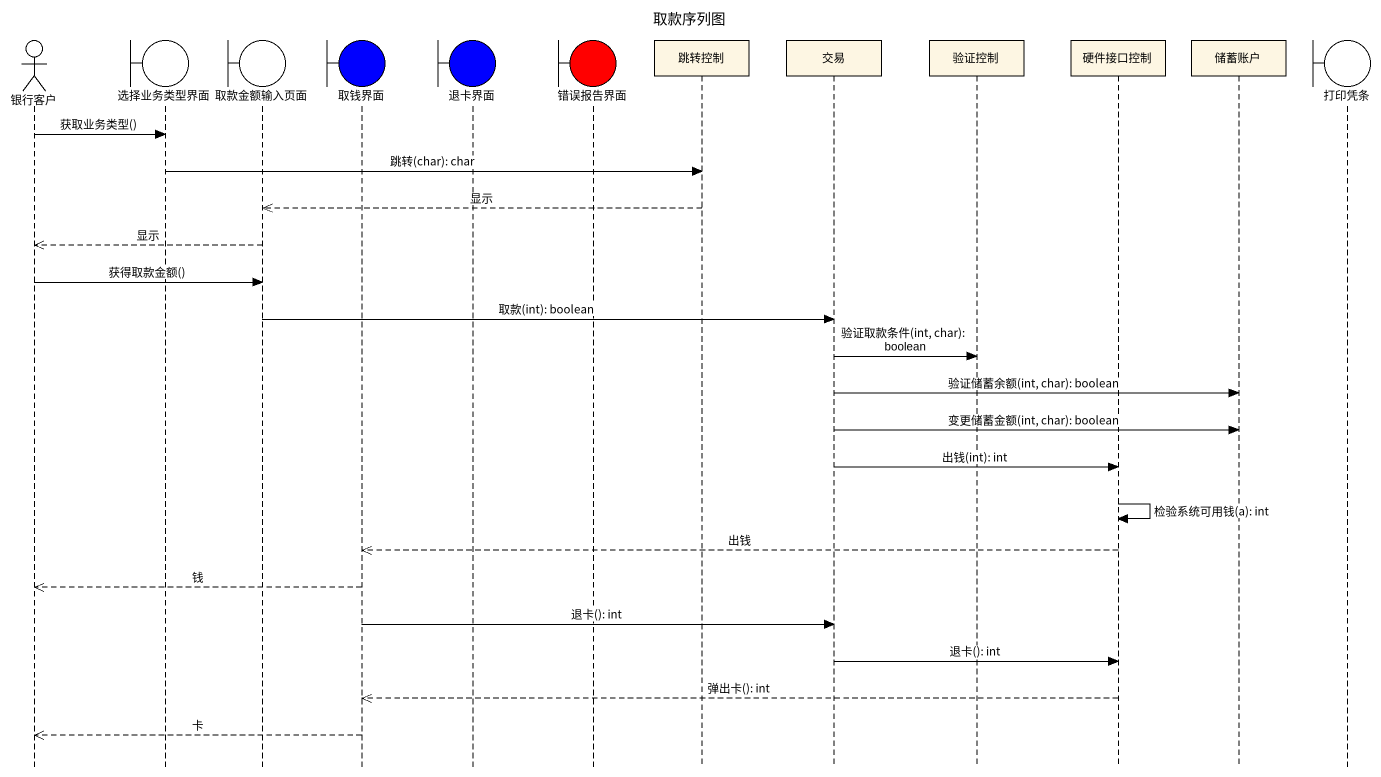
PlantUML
@startuml
title 取款序列图
hide footbox
actor 银行客户
boundary 选择业务类型界面
boundary 取款金额输入页面
boundary 取钱界面 #0000FF
boundary 退卡界面 #0000FF
boundary 错误报告界面 #FF0000
participant 跳转控制
participant 交易
participant 验证控制
participant 硬件接口控制
participant 储蓄账户
boundary 打印凭条

银行客户 -> 选择业务类型界面 : 获取业务类型()
选择业务类型界面 -> 跳转控制 : 跳转(char): char
跳转控制 -->> 取款金额输入页面 : 显示
取款金额输入页面 -->> 银行客户 : 显示
银行客户 -> 取款金额输入页面 : 获得取款金额()
取款金额输入页面 -> 交易 : 取款(int): boolean
交易 -> 验证控制 : 验证取款条件(int, char): boolean
交易 -> 储蓄账户 : 验证储蓄余额(int, char): boolean
交易 -> 储蓄账户 : 变更储蓄金额(int, char): boolean
交易 -> 硬件接口控制 : 出钱(int): int
硬件接口控制 -> 硬件接口控制 : 检验系统可用钱(a): int
硬件接口控制 -->> 取钱界面 : 出钱
取钱界面 -->> 银行客户 : 钱
取钱界面 -> 交易 : 退卡(): int
交易 -> 硬件接口控制 : 退卡(): int
硬件接口控制 -->> 取钱界面 : 弹出卡(): int
取钱界面 -->> 银行客户 : 卡
@enduml
